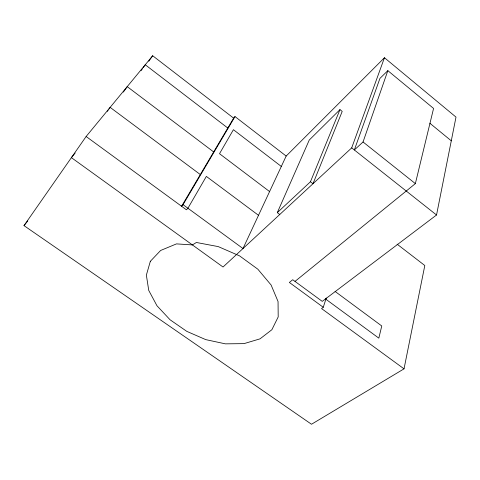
<?xml version="1.0" encoding="UTF-8"?>
<svg xmlns="http://www.w3.org/2000/svg" width="480" height="480" viewBox="0 0 480 480"><rect width="100%" height="100%" fill="white"/><g stroke="black" fill="none" stroke-linecap="round" stroke-linejoin="round"><path stroke-width="0.72" d="M233.628 118.146L152.682 55.746L86.13 136.5L24 225.63L311.502 424.254L404.028 368.844L321.54 308.556L323.262 307.266L289.368 282.468L292.722 279.726L322.248 301.374L436.536 214.992L456 117.096L384.456 57.738L286.164 156.06L242.994 248.538L183.042 204.666L181.578 206.262L233.628 118.146L235.002 116.58L286.164 156.06M404.028 368.844L424.812 265.524L397.11 244.17M295.014 281.406L415.362 183.618L433.572 108.432L387.846 70.65L379.944 78.39L354.342 149.976L363.042 141.972L387.846 70.65M323.262 307.266L326.256 298.032M75.168 153.036L71.394 157.638L223.038 267.012L351.702 147.882L384.456 57.738M310.452 181.764L339.972 109.62L342.21 111.408L312.996 183.72L310.452 181.764L277.29 212.658L279.75 214.506M277.29 212.658L309.264 140.04L339.972 109.62M183.042 204.666L235.002 116.58M107.334 111.36L108.138 110.22M108.936 109.08L110.136 107.37L200.304 174.552M123.378 92.094L127.224 86.64L213.666 151.938M141.108 70.614L142.35 68.856M143.178 67.692L145.248 64.764L227.79 128.022M148.8 61.212L152.682 55.746M24 225.63L27.75 220.98M86.13 136.5L186.45 209.82L187.92 208.236L206.358 176.406L258.51 215.304M325.41 298.884L378.828 338.142L381.762 325.968L335.088 291.438M269.586 191.574L219.51 153.702L233.412 129.696L281.316 166.446M351.702 147.882L436.536 214.992M363.042 141.972L415.362 183.618M429.876 123.252L451.284 140.814M150.342 261.312L146.364 275.118L148.74 290.406L156.954 305.73L170.052 319.764L186.798 331.368L205.752 339.624L225.366 343.848L244.008 343.632L260.034 338.844L271.878 329.724L278.196 316.92L278.052 301.524L271.116 285.024L257.844 269.196L239.544 255.858L218.238 246.6L196.386 242.484L192.408 244.926L176.478 243.888L160.632 250.47L150.342 261.312"/></g></svg>
